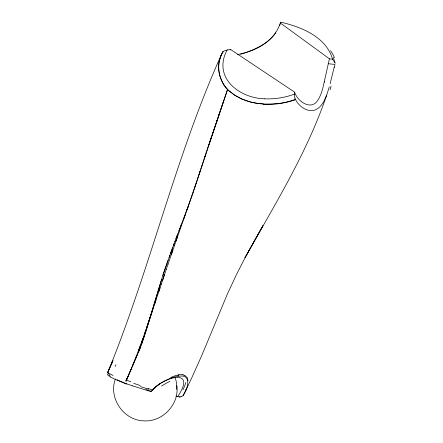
<?xml version="1.0" encoding="UTF-8"?>
<svg xmlns="http://www.w3.org/2000/svg" width="443" height="443" viewBox="0 0 443 443"><rect width="100%" height="100%" fill="white"/><g stroke="black" fill="none" stroke-linecap="round" stroke-linejoin="round"><path stroke-width="0.66" d="M222.718 52.49C223.632 49.937 228.355 50.103 230.465 49.378L294.656 92.166C297.275 101.314 311.335 111.182 317.936 100.068C321.491 94.581 322.869 88.063 324.293 81.778M294.296 94.187L294.656 92.166M324.459 80.975L329.415 58.808L280.297 22.986L280.79 22.183M219.484 60.558L220.764 56.272L222.918 51.571L220.941 55.84M330.14 83.733L334.205 67.076M335.201 63.283L333.335 57.452M334.902 64.412L328.141 63.72M329.276 86.972L326.679 95.095C307.104 152.874 274.571 204.816 244.973 257.76L262.97 225.581L245.383 257.15L236.617 274.25L227.298 294.246L201.731 355.585L191.254 378.964L184.432 393.074M156.157 297.336L141.422 344.931M156.473 296.533L161.629 279.489M280.186 24.171L280.004 24.57M115.413 378.998C108.208 397.875 123.481 420.28 143.593 420.85C162.404 422.295 179.432 404.431 176.857 385.692M280.602 22.826L280.807 22.178C301.246 26.896 325.932 36.78 332.483 58.792M162.808 275.496L172.576 247.831M199.084 174.398L200.557 169.874M203.669 160.349L197.611 178.928M203.442 160.986L205.076 156.03M196.138 183.413L197.766 178.496M204.838 156.706L206.432 151.888M206.183 152.586L207.734 147.962M154.762 303.726L160.084 287.723M194.676 187.815L196.271 183.048M153.378 307.913L156.058 299.883M158.705 291.915L161.385 283.825M153.422 307.758L144.224 334.808M205.868 154.225L217.795 118.458M216.86 121.332L219.745 112.627M161.307 284.118L164.469 274.643M152.076 311.772L146.783 327.427M162.581 280.319L166.23 269.449M207.479 148.676L208.963 144.291M222.652 103.967L218.798 115.407M218.82 115.473L221.683 106.846M193.237 192.09L194.787 187.516M201.93 165.975L205.895 154.186M215.929 123.907L223.599 101.154M218.028 117.766L212.07 135.231M221.793 106.613L227.492 89.696C219.285 80.798 216.228 67.314 220.885 55.99M197.844 178.08L201.969 165.881M223.66 101.098L225.576 95.323M222.74 103.812L223.693 101.004M195.058 186.281L197.888 177.981M227.492 89.696L225.609 95.356M166.203 269.588L167.952 264.399M208.703 145.016L211.35 137.358M215.193 126.133L209.855 141.644M193.652 190.407L195.092 186.204M191.836 196.205L193.325 191.863M167.947 264.471L172.914 250.007M192.256 194.494L186.509 211.112M192.234 194.549L193.68 190.34M171.314 254.659L174.503 245.428M174.542 245.344L177.649 236.429M183.612 219.407L187.948 206.986M190.473 200.109L191.897 196.05M145.465 331.253L141.76 341.747M176.07 240.942L185.052 215.304M168.119 260.085C157.553 288.925 150.925 319.06 140.281 347.871M190.507 200.031L187.898 207.213M142.951 338.413L137.435 353.381M169.038 257.533L169.946 255.035M170.533 253.374L175.096 241.025M173.429 245.522L174.271 243.257M140.619 344.87L138.476 350.646M174.869 241.629L179.864 228.355M175.915 238.832L177.521 234.552M187.4 208.509L187.893 207.213M178.955 230.759L181.414 224.263M185.379 213.864L187.865 207.296M180.273 227.287L185.434 213.698M326.679 95.095C324.259 101.32 320.826 108.424 313.854 110.385C305.775 112.007 297.812 105.229 294.944 98.257M137.452 353.337L131.543 368.111M186.614 388.157L185.168 391.529M131.554 368.1L126.011 381.052L131.444 368.532M108.28 372.978L107.776 372.33C150.631 267.96 175.24 156.811 221.793 53.83M140.37 347.639L139.484 349.732M140.187 348.093L129.6 372.812M110.074 376.063L107.776 372.33L112.467 361.704M138.443 352.213L139.318 350.153M137.707 353.913L135.929 358.094M107.776 372.33L112.71 361.333M128.758 374.706L129.683 372.546M134.927 360.452L135.807 358.393M133.243 364.362L134.14 362.274M132.269 366.632L133.155 364.572M126.925 378.953L127.839 376.843M127.828 376.877L128.736 374.795M126.011 381.052L127.811 376.932M126.011 381.052L126.914 378.992M279.754 25.129L279.611 25.45M280.297 22.986C274.466 41.492 255.611 51.2 237.592 54.511M178.291 376.002L178.867 374.789M184.172 393.6C188.347 387.619 191.022 374.44 179.636 376.113C174.409 376.594 169.453 378.615 164.79 380.925C160.51 383.14 156.434 385.864 153.106 389.38C151.888 391.042 150.698 392.299 148.543 390.781M230.199 49.904L230.465 49.378M184.404 393.14L183.081 395.771L180.877 396.668M184.15 393.655L183.081 395.771M109.692 375.957L109.659 376.135A32.228 2.431 17.6 0 0 110.717 377.082M177.743 396.568C197.218 367.336 163.899 376.938 152.636 389.89L147.835 388.494M112.932 360.912L113.153 360.502M275.707 32.926C268.336 43.215 256.436 48.918 244.78 52.933M155.194 387.304L151.246 391.363M155.775 386.805L160.355 383.378M170.599 377.79L171.596 377.358M294.146 99.786L295.165 99.448M244.353 53.071L243.5 53.348M243.08 53.481L241.828 53.863M241.413 53.985L240.593 54.223M177.687 375.348L178.108 375.254M278.171 103.363C267.594 104.653 256.591 104.315 246.458 100.771M264.637 98.767C244.176 98.601 218.964 83.428 223.444 60.026A57.573 40.712 -3.2 0 1 227.259 49.81M263.397 103.967L257.688 103.424M329.415 58.808L332.571 59.19M257.754 103.424L250.766 102.045M182.848 374.955L183.169 375.005A23.102 10.333 -40.2 0 1 184.897 375.548M250.339 101.984L242.338 99.21M246.441 100.794L241.895 99.022M150.133 390.947L150.803 391.197M176.004 396.053L179.526 396.983M241.452 98.828L242.188 99.138M241.014 98.628L241.656 98.905M227.525 89.757L234.258 94.913L241.125 98.667M240.604 98.429L235.189 95.505M184.908 375.542L187.228 377.646L188.098 380.88M110.717 377.082L110.927 377.209A36.154 2.73 17.6 0 0 118.796 380.83L126.897 383.887A26.131 1.977 17.6 0 0 132.662 385.864M234.829 95.284L228.56 90.394L224.025 85.062M179.265 396.695L179.487 396.922A23.85 2.187 8.2 0 1 179.443 396.972M332.837 59.595L332.61 59.251M332.909 59.7L334.825 62.607M224.13 85.145L222.419 82.254M294.938 98.219L294.268 94.326M179.836 397.166A30.329 0.941 -22 0 1 181.065 396.662M115.119 366.494A32.383 11.153 -73.6 0 1 115.9 364.722M222.585 82.21A59.91 42.6 -1.7 0 1 219.351 60.547M130.929 381.794A31.741 1.755 19 0 1 125.934 379.95M126.731 384.125A29.077 5.067 17.6 0 1 117.041 379.717M294.235 99.93A63.626 44.632 -3.6 0 1 278.21 103.546M295.315 99.669A60.912 42.788 -3.5 0 1 263.33 104.393M334.327 67.402A32.106 3.278 -76.5 0 1 334.963 64.955M185.728 382.481A33.469 12.166 -47.1 0 1 182.992 389.69M178.568 374.49A22.443 10.045 -40.3 0 1 183.236 374.523M171.718 377.021A26.187 10.366 -35.1 0 1 177.909 375.027M161.507 386.075A33.685 12.587 -34.1 0 1 169.874 381.362M148.521 390.77A32.095 2.425 17.6 0 1 132.651 385.87M149.568 390.737A31.663 2.387 17.6 0 1 146.002 389.63M109.011 376.074A38.807 5.106 15.7 0 1 107.256 373.837M113.07 375.476A38.259 2.763 19.3 0 1 108.74 373.128M148.721 389.198A35.551 4.031 18.6 0 1 140.365 386.578M140.226 385.526A34.172 3.001 18.3 0 1 133.664 383.311M324.547 81.307A41.36 6.219 -81.1 0 1 324.37 82.127M331.059 86.158A45.684 10.975 -80.6 0 1 330.035 89.763M294.191 94.215A56.028 39.621 -3.2 0 1 264.626 98.839M330.511 50.663A64.412 27.178 18.6 0 1 334.393 57.651M174.658 377.126A23.64 13.296 -70.5 0 1 176.652 389.397"/></g></svg>
